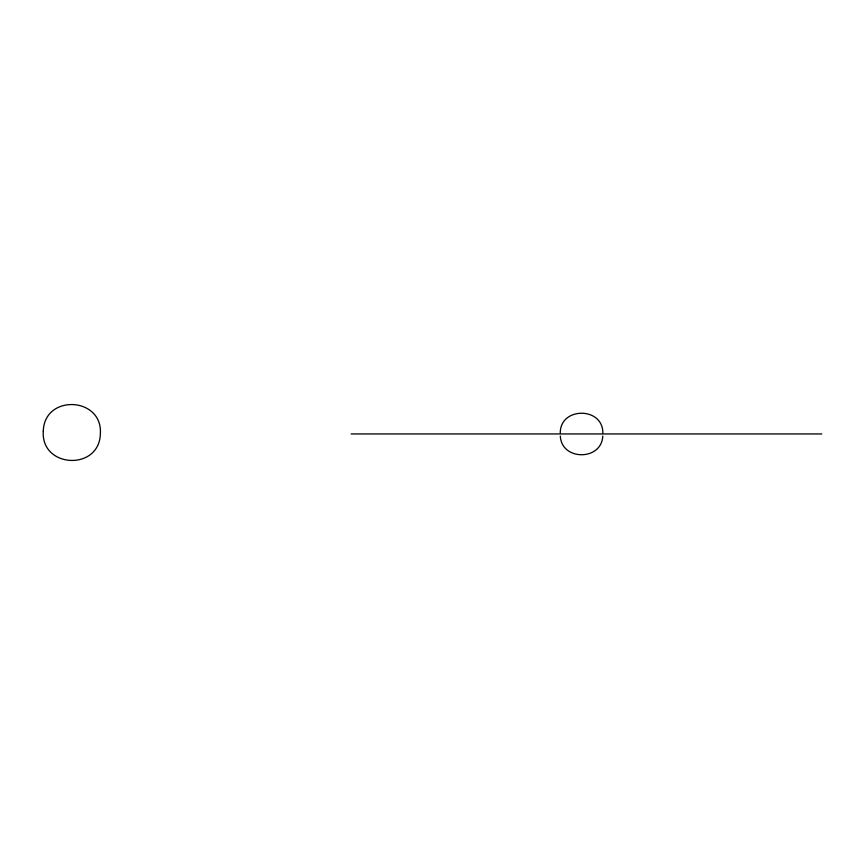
<?xml version="1.0" encoding="UTF-8"?>
<svg xmlns="http://www.w3.org/2000/svg" width="865" height="865" viewBox="0 0 865 865"><rect width="100%" height="100%" fill="white"/><g stroke="black" fill="none" stroke-linecap="round" stroke-linejoin="round"><path stroke-width="1.3" d="M560.26 432.9C560.196 406.691 602.916 406.691 602.851 432.9M602.775 436.046C601.694 460.959 561.428 460.959 560.336 436.046M351.136 433.949L821.75 433.949M43.282 431.094C40.687 468.257 99.302 471.144 100.351 433.906C102.957 396.743 44.342 393.856 43.282 431.094"/></g></svg>
